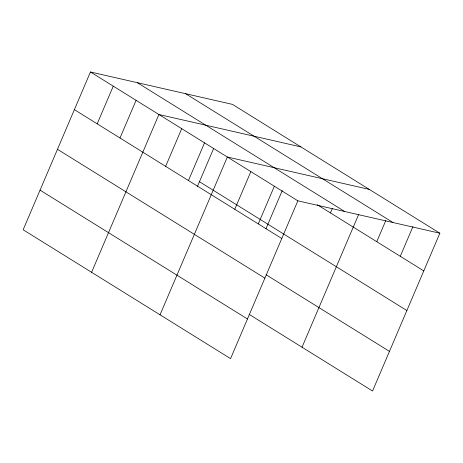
<?xml version="1.0" encoding="UTF-8"?>
<svg xmlns="http://www.w3.org/2000/svg" width="463" height="463" viewBox="0 0 463 463"><rect width="100%" height="100%" fill="white"/><g stroke="black" fill="none" stroke-linecap="round" stroke-linejoin="round"><path stroke-width="0.69" d="M439.85 233.225L232.443 104.383L90.453 71.979L23.15 229.775L230.557 358.617L297.859 200.82L439.85 233.225L372.547 391.021L249.192 314.394M97.195 123.835L113.267 86.153M120.01 138.003L136.087 100.326M91.593 272.29L158.902 114.5L300.886 146.904M165.644 166.35L181.716 128.668M188.458 180.524L204.53 142.841M197.498 186.311L213.553 148.669M160.036 314.811L227.345 157.015L369.329 189.419M234.776 209.299L250.848 171.617M258.285 223.901L274.356 186.219M265.941 228.832L282.28 190.53M330.443 212.928L332.417 208.298M302.026 347.215L358.617 214.543M376.766 241.703L385.789 220.55M400.269 256.305L412.961 226.557M185.588 93.688L392.994 222.529M137.308 82.674L344.715 211.516M317.236 204.721L423.778 270.907M90.453 71.979L297.859 200.82M199.466 181.704L406.873 310.546M74.381 109.662L281.788 238.503M266.098 274.756L389.452 351.382M57.476 149.3L264.882 278.141M40.055 190.137L247.462 318.978"/></g></svg>
